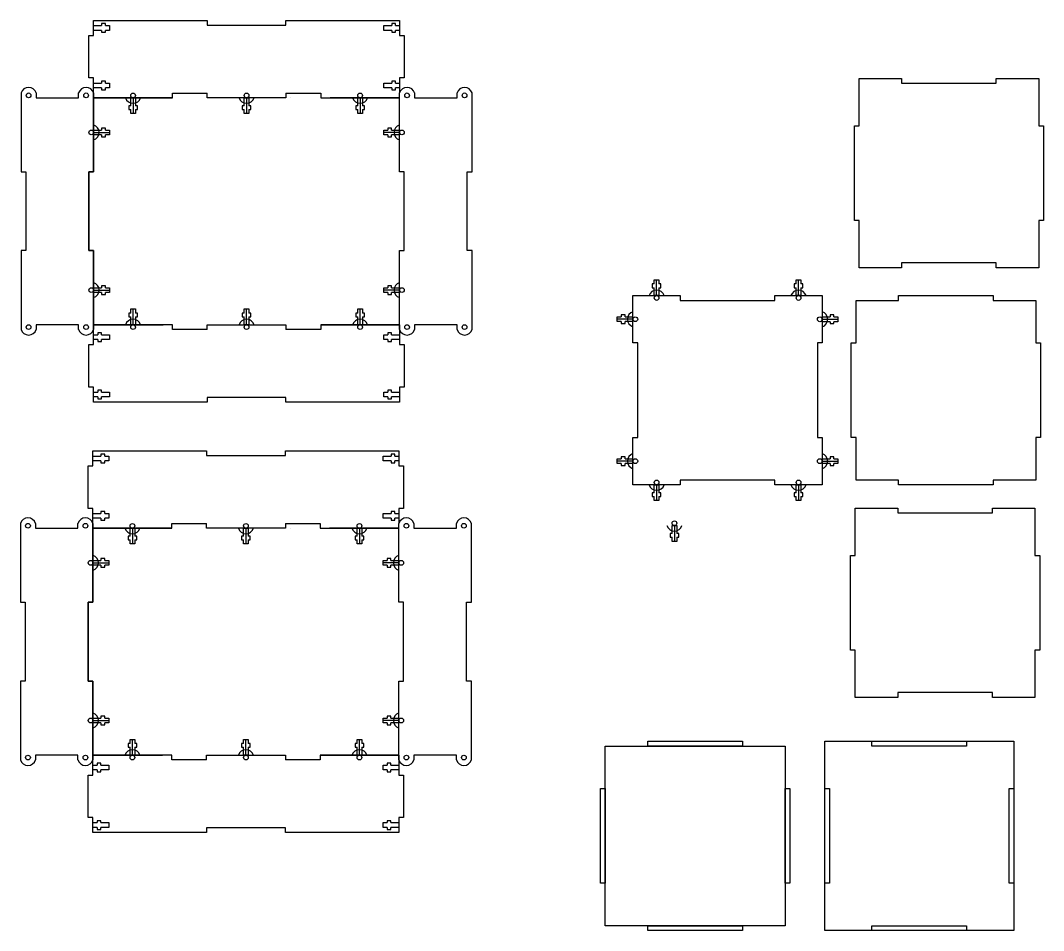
# Model space of a CAD drawing. Header units: millimetres. Extents: x 1937 to 3881, y 1046 to 2135.
# Drawn here: x 2868 to 3517, y 1046 to 1623 of the extents above; entities that cross this region are included whole.
import ezdxf

# ---------------------------------------------------------------- set-up
doc = ezdxf.new("R2010")
doc.units = ezdxf.units.MM

msp = doc.modelspace()

# ---------------------------------------------------------------- linework, layer by layer
for p, q in [((2964.23666, 1573.92075), (2914.23666, 1573.92075)), ((2939.23666, 1573.92075), (2939.23666, 1563.92075)), ((3036.23666, 1573.92075), (2986.23666, 1573.92075)), ((3011.23666, 1573.92075), (3011.23666, 1563.92075)), ((3108.23666, 1573.92075), (3064.23666, 1573.92075)), ((3083.23666, 1573.92075), (3083.23666, 1563.92075)), ((2914.23666, 1551.97431), (2924.23666, 1551.97431)), ((3108.23666, 1551.97431), (3098.23666, 1551.97431)), ((3271.29432, 1448.46829), (3271.29432, 1458.46829)), ((3361.29432, 1448.46829), (3361.29432, 1458.46829)), ((2914.23666, 1451.97431), (2924.23666, 1451.97431)), ((3108.23666, 1451.97431), (3098.23666, 1451.97431)), ((2939.23666, 1429.97431), (2939.23666, 1439.97431)), ((3011.23666, 1429.97431), (3011.23666, 1439.97431)), ((3083.23666, 1429.97431), (3083.23666, 1439.97431)), ((2914.23666, 1429.97431), (2958.23666, 1429.97431)), ((2986.23666, 1429.97431), (3036.23666, 1429.97431)), ((3058.23666, 1429.97431), (3108.23666, 1429.97431)), ((3256.29432, 1433.46829), (3246.29432, 1433.46829)), ((3376.29432, 1433.43622), (3386.29432, 1433.43622)), ((3256.29432, 1343.46829), (3246.29432, 1343.46829)), ((3376.29432, 1343.46829), (3386.29432, 1343.46829)), ((3271.29432, 1328.46829), (3271.29432, 1318.46829)), ((3361.29432, 1328.46829), (3361.29432, 1318.46829)), ((2963.82316, 1300.93191), (2913.82316, 1300.93191)), ((2938.82316, 1300.93191), (2938.82316, 1290.93191)), ((3035.82316, 1300.93191), (2985.82316, 1300.93191)), ((3010.82316, 1300.93191), (3010.82316, 1290.93191)), ((3107.82316, 1300.93191), (3063.82316, 1300.93191)), ((3082.82316, 1300.93191), (3082.82316, 1290.93191)), ((3282.60959, 1302.60144), (3282.60959, 1292.60144)), ((2913.82316, 1278.98546), (2923.82316, 1278.98546)), ((3107.82316, 1278.98546), (3097.82316, 1278.98546)), ((2913.82316, 1178.98546), (2923.82316, 1178.98546)), ((3107.82316, 1178.98546), (3097.82316, 1178.98546)), ((2938.82316, 1156.98546), (2938.82316, 1166.98546)), ((3010.82316, 1156.98546), (3010.82316, 1166.98546)), ((3082.82316, 1156.98546), (3082.82316, 1166.98546)), ((2913.82316, 1156.98546), (2957.82316, 1156.98546)), ((2985.82316, 1156.98546), (3035.82316, 1156.98546)), ((3057.82316, 1156.98546), (3107.82316, 1156.98546))]:
    msp.add_line(p, q)
for points in [[(2911.23666, 1613.43491), (2914.23666, 1613.43491), (2914.23666, 1622.97431), (2986.23666, 1622.97431)], [(2986.23666, 1622.97431), (2986.23666, 1619.97431), (3011.23666, 1619.97431), (3036.23666, 1619.97431), (3036.23666, 1622.97431)], [(3036.23666, 1622.97431), (3108.23666, 1622.97431), (3108.23666, 1613.43491), (3111.23666, 1613.43491), (3111.23666, 1586.5137), (3108.23666, 1586.5137), (3108.23666, 1576.97431)], [(2914.23666, 1619.70461), (2919.26557, 1619.70461)], [(2919.26557, 1616.70461), (2914.23666, 1616.70461), (2914.23666, 1619.70461)], [(2919.26557, 1620.95461), (2919.26557, 1619.70461)], [(2921.66557, 1619.70461), (2921.66557, 1620.95461), (2919.26557, 1620.95461)], [(2919.26557, 1616.70461), (2919.26557, 1615.45461), (2921.66557, 1615.45461), (2921.66557, 1616.70461)], [(2921.66557, 1619.70461), (2924.23666, 1619.70461), (2924.23666, 1616.70461), (2921.66557, 1616.70461)], [(3098.23666, 1619.70461), (3103.26557, 1619.70461)], [(3103.26557, 1616.70461), (3098.23666, 1616.70461), (3098.23666, 1619.70461)], [(3103.26557, 1620.95461), (3103.26557, 1619.70461)], [(3105.66557, 1619.70461), (3105.66557, 1620.95461), (3103.26557, 1620.95461)], [(3103.26557, 1616.70461), (3103.26557, 1615.45461), (3105.66557, 1615.45461), (3105.66557, 1616.70461)], [(3105.66557, 1619.70461), (3108.23666, 1619.70461), (3108.23666, 1616.70461), (3105.66557, 1616.70461)], [(2914.23666, 1576.97431), (2914.23666, 1586.5137), (2911.23666, 1586.5137), (2911.23666, 1613.43491)], [(2919.26557, 1584.494), (2919.26557, 1583.244)], [(2921.66557, 1583.244), (2921.66557, 1584.494), (2919.26557, 1584.494)], [(3103.26557, 1584.494), (3103.26557, 1583.244)], [(3105.66557, 1583.244), (3105.66557, 1584.494), (3103.26557, 1584.494)], [(3426.69779, 1469.17337), (3426.69779, 1466.17337), (3399.69779, 1466.17337), (3399.69779, 1496.17337), (3396.69779, 1496.17337), (3396.69779, 1556.17337), (3399.69779, 1556.17337), (3399.69779, 1586.17337), (3426.69779, 1586.17337), (3426.69779, 1583.17337), (3486.69779, 1583.17337), (3486.69779, 1586.17337), (3513.69779, 1586.17337), (3513.69779, 1556.17337), (3516.69779, 1556.17337), (3516.69779, 1496.17337), (3513.69779, 1496.17337), (3513.69779, 1466.17337), (3486.69779, 1466.17337), (3486.69779, 1469.17337), (3426.69779, 1469.17337)], [(2868.23666, 1576.97431), (2868.23666, 1576.97431), (2868.23666, 1526.97431), (2871.23666, 1526.97431), (2871.23666, 1476.97431), (2868.23666, 1476.97431), (2868.23666, 1426.97431), (2868.23666, 1426.97431)], [(2877.77605, 1576.97431), (2877.77605, 1573.97431), (2904.69727, 1573.97431), (2904.69727, 1576.97431)], [(2914.23666, 1426.97431), (2914.23666, 1426.97431), (2914.23666, 1476.97431), (2911.23666, 1476.97431), (2911.23666, 1526.97431), (2914.23666, 1526.97431), (2914.23666, 1576.97431), (2914.23666, 1576.97431)], [(2914.23666, 1576.97431), (2914.23666, 1526.97431), (2911.23666, 1526.97431), (2911.23666, 1476.97431), (2914.23666, 1476.97431), (2914.23666, 1426.97431)], [(2914.23666, 1583.244), (2919.26557, 1583.244)], [(2919.26557, 1580.244), (2914.23666, 1580.244), (2914.23666, 1583.244)], [(2914.23666, 1573.92075), (2964.23666, 1573.92075), (2964.23666, 1576.92075), (2986.23666, 1576.92075)], [(2919.26557, 1580.244), (2919.26557, 1578.994), (2921.66557, 1578.994), (2921.66557, 1580.244)], [(2921.66557, 1583.244), (2924.23666, 1583.244), (2924.23666, 1580.244), (2921.66557, 1580.244)], [(3011.23666, 1573.92075), (2986.23666, 1573.92075), (2986.23666, 1576.92075)], [(3036.23666, 1576.92075), (3036.23666, 1573.92075), (3011.23666, 1573.92075)], [(3036.23666, 1576.92075), (3058.23666, 1576.92075), (3058.23666, 1573.92075), (3108.23666, 1573.92075)], [(3098.23666, 1583.244), (3103.26557, 1583.244)], [(3103.26557, 1580.244), (3098.23666, 1580.244), (3098.23666, 1583.244)], [(3103.26557, 1580.244), (3103.26557, 1578.994), (3105.66557, 1578.994), (3105.66557, 1580.244)], [(3105.66557, 1583.244), (3108.23666, 1583.244), (3108.23666, 1580.244), (3105.66557, 1580.244)], [(3108.23666, 1426.97431), (3108.23666, 1476.97431), (3111.23666, 1476.97431), (3111.23666, 1526.97431), (3108.23666, 1526.97431), (3108.23666, 1576.97431)], [(3117.77605, 1576.97431), (3117.77605, 1573.97431), (3144.69727, 1573.97431), (3144.69727, 1576.97431)], [(3154.23666, 1426.97431), (3154.23666, 1426.97431), (3154.23666, 1476.97431), (3151.23666, 1476.97431), (3151.23666, 1526.97431), (3154.23666, 1526.97431), (3154.23666, 1576.97431), (3154.23666, 1576.97431)], [(2937.73666, 1568.89184), (2937.73666, 1573.92075), (2940.73666, 1573.92075)], [(2940.73666, 1573.92075), (2940.73666, 1568.89184)], [(3009.73666, 1568.89184), (3009.73666, 1573.92075), (3012.73666, 1573.92075)], [(3012.73666, 1573.92075), (3012.73666, 1568.89184)], [(3036.23666, 1573.92075), (3014.23666, 1573.92075)], [(3081.73666, 1568.89184), (3081.73666, 1573.92075), (3084.73666, 1573.92075)], [(3084.73666, 1573.92075), (3084.73666, 1568.89184)], [(2937.73666, 1568.89184), (2936.48666, 1568.89184), (2936.48666, 1566.49184), (2937.73666, 1566.49184)], [(2940.73666, 1566.49184), (2940.73666, 1563.92075), (2937.73666, 1563.92075), (2937.73666, 1566.49184)], [(2941.98666, 1568.89184), (2940.73666, 1568.89184)], [(2940.73666, 1566.49184), (2941.98666, 1566.49184), (2941.98666, 1568.89184)], [(3009.73666, 1568.89184), (3008.48666, 1568.89184), (3008.48666, 1566.49184), (3009.73666, 1566.49184)], [(3012.73666, 1566.49184), (3012.73666, 1563.92075), (3009.73666, 1563.92075), (3009.73666, 1566.49184)], [(3013.98666, 1568.89184), (3012.73666, 1568.89184)], [(3012.73666, 1566.49184), (3013.98666, 1566.49184), (3013.98666, 1568.89184)], [(3081.73666, 1568.89184), (3080.48666, 1568.89184), (3080.48666, 1566.49184), (3081.73666, 1566.49184)], [(3084.73666, 1566.49184), (3084.73666, 1563.92075), (3081.73666, 1563.92075), (3081.73666, 1566.49184)], [(3085.98666, 1568.89184), (3084.73666, 1568.89184)], [(3084.73666, 1566.49184), (3085.98666, 1566.49184), (3085.98666, 1568.89184)], [(2914.23666, 1553.47431), (2919.26557, 1553.47431)], [(2919.26557, 1550.47431), (2914.23666, 1550.47431), (2914.23666, 1553.47431)], [(2919.26557, 1554.72431), (2919.26557, 1553.47431)], [(2921.66557, 1553.47431), (2921.66557, 1554.72431), (2919.26557, 1554.72431)], [(2921.66557, 1553.47431), (2924.23666, 1553.47431), (2924.23666, 1550.47431), (2921.66557, 1550.47431)], [(3100.80775, 1550.47431), (3098.23666, 1550.47431), (3098.23666, 1553.47431), (3100.80775, 1553.47431)], [(3103.20775, 1553.47431), (3103.20775, 1554.72431), (3100.80775, 1554.72431), (3100.80775, 1553.47431)], [(3103.20775, 1553.47431), (3108.23666, 1553.47431), (3108.23666, 1550.47431)], [(2919.26557, 1550.47431), (2919.26557, 1549.22431), (2921.66557, 1549.22431), (2921.66557, 1550.47431)], [(3100.80775, 1550.47431), (3100.80775, 1549.22431), (3103.20775, 1549.22431)], [(3108.23666, 1550.47431), (3103.20775, 1550.47431)], [(3103.20775, 1549.22431), (3103.20775, 1550.47431)], [(2871.23666, 1526.97431), (2871.23666, 1476.97431)], [(3151.23666, 1476.97431), (3151.23666, 1526.97431)], [(2919.26557, 1454.72431), (2919.26557, 1453.47431)], [(2921.66557, 1453.47431), (2921.66557, 1454.72431), (2919.26557, 1454.72431)], [(3103.20775, 1453.47431), (3103.20775, 1454.72431), (3100.80775, 1454.72431), (3100.80775, 1453.47431)], [(3269.79432, 1455.89721), (3268.54432, 1455.89721), (3268.54432, 1453.49721)], [(3268.54432, 1453.49721), (3269.79432, 1453.49721)], [(3269.79432, 1455.89721), (3269.79432, 1458.46829), (3272.79432, 1458.46829), (3272.79432, 1455.89721)], [(3269.79432, 1448.46829), (3269.79432, 1453.49721)], [(3272.79432, 1453.49721), (3272.79432, 1448.46829), (3269.79432, 1448.46829)], [(3272.79432, 1453.49721), (3274.04432, 1453.49721), (3274.04432, 1455.89721), (3272.79432, 1455.89721)], [(3359.79432, 1455.89721), (3358.54432, 1455.89721), (3358.54432, 1453.49721)], [(3358.54432, 1453.49721), (3359.79432, 1453.49721)], [(3359.79432, 1455.89721), (3359.79432, 1458.46829), (3362.79432, 1458.46829), (3362.79432, 1455.89721)], [(3359.79432, 1448.46829), (3359.79432, 1453.49721)], [(3362.79432, 1453.49721), (3362.79432, 1448.46829), (3359.79432, 1448.46829)], [(3362.79432, 1453.49721), (3364.04432, 1453.49721), (3364.04432, 1455.89721), (3362.79432, 1455.89721)], [(2914.23666, 1453.47431), (2919.26557, 1453.47431)], [(2919.26557, 1450.47431), (2914.23666, 1450.47431), (2914.23666, 1453.47431)], [(2919.26557, 1450.47431), (2919.26557, 1449.22431), (2921.66557, 1449.22431), (2921.66557, 1450.47431)], [(2921.66557, 1453.47431), (2924.23666, 1453.47431), (2924.23666, 1450.47431), (2921.66557, 1450.47431)], [(3100.80775, 1450.47431), (3098.23666, 1450.47431), (3098.23666, 1453.47431), (3100.80775, 1453.47431)], [(3100.80775, 1450.47431), (3100.80775, 1449.22431), (3103.20775, 1449.22431)], [(3103.20775, 1453.47431), (3108.23666, 1453.47431), (3108.23666, 1450.47431)], [(3108.23666, 1450.47431), (3103.20775, 1450.47431)], [(3103.20775, 1449.22431), (3103.20775, 1450.47431)], [(3286.29432, 1328.46829), (3256.29432, 1328.46829), (3256.29432, 1358.46829), (3259.29432, 1358.46829), (3259.29432, 1418.46829), (3256.29432, 1418.46829), (3256.29432, 1448.46829), (3286.29432, 1448.46829), (3286.29432, 1445.46829), (3346.29432, 1445.46829), (3346.29432, 1448.46829), (3376.29432, 1448.46829), (3376.29432, 1418.46829), (3373.29432, 1418.46829), (3373.29432, 1358.46829), (3376.29432, 1358.46829), (3376.29432, 1328.46829), (3346.29432, 1328.46829), (3346.29432, 1331.46829), (3286.29432, 1331.46829), (3286.29432, 1328.46829)], [(3424.79098, 1328.46829), (3424.79098, 1331.46829), (3397.79098, 1331.46829), (3397.79098, 1358.46829), (3394.79098, 1358.46829), (3394.79098, 1418.46829), (3397.79098, 1418.46829), (3397.79098, 1445.46829), (3424.79098, 1445.46829), (3424.79098, 1448.46829), (3484.79098, 1448.46829), (3484.79098, 1445.46829), (3511.79098, 1445.46829), (3511.79098, 1418.46829), (3514.79098, 1418.46829), (3514.79098, 1358.46829), (3511.79098, 1358.46829), (3511.79098, 1331.46829), (3484.79098, 1331.46829), (3484.79098, 1328.46829), (3424.79098, 1328.46829)], [(2937.73666, 1437.40322), (2936.48666, 1437.40322), (2936.48666, 1435.00322)], [(2936.48666, 1435.00322), (2937.73666, 1435.00322)], [(2937.73666, 1437.40322), (2937.73666, 1439.97431), (2940.73666, 1439.97431), (2940.73666, 1437.40322)], [(2937.73666, 1429.97431), (2937.73666, 1435.00322)], [(2940.73666, 1435.00322), (2940.73666, 1429.97431), (2937.73666, 1429.97431)], [(2940.73666, 1435.00322), (2941.98666, 1435.00322), (2941.98666, 1437.40322), (2940.73666, 1437.40322)], [(3009.73666, 1437.40322), (3008.48666, 1437.40322), (3008.48666, 1435.00322)], [(3008.48666, 1435.00322), (3009.73666, 1435.00322)], [(3009.73666, 1437.40322), (3009.73666, 1439.97431), (3012.73666, 1439.97431), (3012.73666, 1437.40322)], [(3009.73666, 1429.97431), (3009.73666, 1435.00322)], [(3012.73666, 1435.00322), (3012.73666, 1429.97431), (3009.73666, 1429.97431)], [(3012.73666, 1435.00322), (3013.98666, 1435.00322), (3013.98666, 1437.40322), (3012.73666, 1437.40322)], [(3081.73666, 1437.40322), (3080.48666, 1437.40322), (3080.48666, 1435.00322)], [(3080.48666, 1435.00322), (3081.73666, 1435.00322)], [(3081.73666, 1437.40322), (3081.73666, 1439.97431), (3084.73666, 1439.97431), (3084.73666, 1437.40322)], [(3081.73666, 1429.97431), (3081.73666, 1435.00322)], [(3084.73666, 1435.00322), (3084.73666, 1429.97431), (3081.73666, 1429.97431)], [(3084.73666, 1435.00322), (3085.98666, 1435.00322), (3085.98666, 1437.40322), (3084.73666, 1437.40322)], [(3248.86541, 1431.96829), (3246.29432, 1431.96829), (3246.29432, 1434.96829), (3248.86541, 1434.96829)], [(3251.26541, 1434.96829), (3251.26541, 1436.21829), (3248.86541, 1436.21829), (3248.86541, 1434.96829)], [(3251.26541, 1434.96829), (3256.29432, 1434.96829), (3256.29432, 1431.96829)], [(3376.29432, 1434.93622), (3381.32324, 1434.93622)], [(3381.32324, 1431.93622), (3376.29432, 1431.93622), (3376.29432, 1434.93622)], [(3381.32324, 1436.18622), (3381.32324, 1434.93622)], [(3383.72324, 1434.93622), (3383.72324, 1436.18622), (3381.32324, 1436.18622)], [(3383.72324, 1434.93622), (3386.29432, 1434.93622), (3386.29432, 1431.93622), (3383.72324, 1431.93622)], [(2904.69727, 1426.97431), (2904.69727, 1429.97431), (2877.77605, 1429.97431), (2877.77605, 1426.97431)], [(2986.23666, 1380.92075), (2914.23666, 1380.92075), (2914.23666, 1390.46014), (2911.23666, 1390.46014), (2911.23666, 1417.38136), (2914.23666, 1417.38136), (2914.23666, 1429.97431)], [(2986.23666, 1426.97431), (2964.23666, 1426.97431), (2964.23666, 1429.97431), (2914.23666, 1429.97431)], [(2986.23666, 1429.97431), (3008.23666, 1429.97431)], [(2986.23666, 1426.97431), (2986.23666, 1429.97431), (3011.23666, 1429.97431)], [(3011.23666, 1429.97431), (3036.23666, 1429.97431), (3036.23666, 1426.97431)], [(3108.23666, 1429.97431), (3058.23666, 1429.97431), (3058.23666, 1426.97431), (3036.23666, 1426.97431)], [(3108.23666, 1429.97431), (3108.23666, 1417.38136), (3111.23666, 1417.38136), (3111.23666, 1390.46014)], [(3144.69727, 1426.97431), (3144.69727, 1429.97431), (3117.77605, 1429.97431), (3117.77605, 1426.97431)], [(3248.86541, 1431.96829), (3248.86541, 1430.71829), (3251.26541, 1430.71829)], [(3256.29432, 1431.96829), (3251.26541, 1431.96829)], [(3251.26541, 1430.71829), (3251.26541, 1431.96829)], [(3381.32324, 1431.93622), (3381.32324, 1430.68622), (3383.72324, 1430.68622), (3383.72324, 1431.93622)], [(2916.80775, 1420.65105), (2914.23666, 1420.65105), (2914.23666, 1423.65105), (2916.80775, 1423.65105)], [(2919.20775, 1423.65105), (2919.20775, 1424.90105), (2916.80775, 1424.90105), (2916.80775, 1423.65105)], [(2919.20775, 1423.65105), (2924.23666, 1423.65105), (2924.23666, 1420.65105)], [(3100.80775, 1420.65105), (3098.23666, 1420.65105), (3098.23666, 1423.65105), (3100.80775, 1423.65105)], [(3103.20775, 1423.65105), (3103.20775, 1424.90105), (3100.80775, 1424.90105), (3100.80775, 1423.65105)], [(3103.20775, 1423.65105), (3108.23666, 1423.65105), (3108.23666, 1420.65105)], [(2916.80775, 1420.65105), (2916.80775, 1419.40105), (2919.20775, 1419.40105)], [(2924.23666, 1420.65105), (2919.20775, 1420.65105)], [(2919.20775, 1419.40105), (2919.20775, 1420.65105)], [(3100.80775, 1420.65105), (3100.80775, 1419.40105), (3103.20775, 1419.40105)], [(3108.23666, 1420.65105), (3103.20775, 1420.65105)], [(3103.20775, 1419.40105), (3103.20775, 1420.65105)], [(3111.23666, 1390.46014), (3108.23666, 1390.46014), (3108.23666, 1380.92075), (3036.23666, 1380.92075)], [(2916.80775, 1384.19045), (2914.23666, 1384.19045), (2914.23666, 1387.19045), (2916.80775, 1387.19045)], [(2919.20775, 1387.19045), (2919.20775, 1388.44045), (2916.80775, 1388.44045), (2916.80775, 1387.19045)], [(2916.80775, 1384.19045), (2916.80775, 1382.94045), (2919.20775, 1382.94045)], [(2919.20775, 1387.19045), (2924.23666, 1387.19045), (2924.23666, 1384.19045)], [(2924.23666, 1384.19045), (2919.20775, 1384.19045)], [(2919.20775, 1382.94045), (2919.20775, 1384.19045)], [(3036.23666, 1380.92075), (3036.23666, 1383.92075), (3011.23666, 1383.92075), (2986.23666, 1383.92075), (2986.23666, 1380.92075)], [(3100.80775, 1384.19045), (3098.23666, 1384.19045), (3098.23666, 1387.19045), (3100.80775, 1387.19045)], [(3103.20775, 1387.19045), (3103.20775, 1388.44045), (3100.80775, 1388.44045), (3100.80775, 1387.19045)], [(3100.80775, 1384.19045), (3100.80775, 1382.94045), (3103.20775, 1382.94045)], [(3103.20775, 1387.19045), (3108.23666, 1387.19045), (3108.23666, 1384.19045)], [(3108.23666, 1384.19045), (3103.20775, 1384.19045)], [(3103.20775, 1382.94045), (3103.20775, 1384.19045)], [(2910.82316, 1340.44607), (2913.82316, 1340.44607), (2913.82316, 1349.98546), (2985.82316, 1349.98546)], [(2985.82316, 1349.98546), (2985.82316, 1346.98546), (3010.82316, 1346.98546), (3035.82316, 1346.98546), (3035.82316, 1349.98546)], [(3035.82316, 1349.98546), (3107.82316, 1349.98546), (3107.82316, 1340.44607), (3110.82316, 1340.44607), (3110.82316, 1313.52485), (3107.82316, 1313.52485), (3107.82316, 1303.98546)], [(2913.82316, 1346.71577), (2918.85208, 1346.71577)], [(2918.85208, 1343.71577), (2913.82316, 1343.71577), (2913.82316, 1346.71577)], [(2918.85208, 1347.96577), (2918.85208, 1346.71577)], [(2921.25208, 1346.71577), (2921.25208, 1347.96577), (2918.85208, 1347.96577)], [(2918.85208, 1343.71577), (2918.85208, 1342.46577), (2921.25208, 1342.46577), (2921.25208, 1343.71577)], [(2921.25208, 1346.71577), (2923.82316, 1346.71577), (2923.82316, 1343.71577), (2921.25208, 1343.71577)], [(3097.82316, 1346.71577), (3102.85208, 1346.71577)], [(3102.85208, 1343.71577), (3097.82316, 1343.71577), (3097.82316, 1346.71577)], [(3102.85208, 1347.96577), (3102.85208, 1346.71577)], [(3105.25208, 1346.71577), (3105.25208, 1347.96577), (3102.85208, 1347.96577)], [(3102.85208, 1343.71577), (3102.85208, 1342.46577), (3105.25208, 1342.46577), (3105.25208, 1343.71577)], [(3105.25208, 1346.71577), (3107.82316, 1346.71577), (3107.82316, 1343.71577), (3105.25208, 1343.71577)], [(3248.86541, 1341.96829), (3246.29432, 1341.96829), (3246.29432, 1344.96829), (3248.86541, 1344.96829)], [(3251.26541, 1344.96829), (3251.26541, 1346.21829), (3248.86541, 1346.21829), (3248.86541, 1344.96829)], [(3251.26541, 1344.96829), (3256.29432, 1344.96829), (3256.29432, 1341.96829)], [(3376.29432, 1344.96829), (3381.32324, 1344.96829)], [(3381.32324, 1341.96829), (3376.29432, 1341.96829), (3376.29432, 1344.96829)], [(3381.32324, 1346.21829), (3381.32324, 1344.96829)], [(3383.72324, 1344.96829), (3383.72324, 1346.21829), (3381.32324, 1346.21829)], [(3383.72324, 1344.96829), (3386.29432, 1344.96829), (3386.29432, 1341.96829), (3383.72324, 1341.96829)], [(2913.82316, 1303.98546), (2913.82316, 1313.52485), (2910.82316, 1313.52485), (2910.82316, 1340.44607)], [(3248.86541, 1341.96829), (3248.86541, 1340.71829), (3251.26541, 1340.71829)], [(3256.29432, 1341.96829), (3251.26541, 1341.96829)], [(3251.26541, 1340.71829), (3251.26541, 1341.96829)], [(3381.32324, 1341.96829), (3381.32324, 1340.71829), (3383.72324, 1340.71829), (3383.72324, 1341.96829)], [(3269.79432, 1323.43938), (3269.79432, 1328.46829), (3272.79432, 1328.46829)], [(3272.79432, 1328.46829), (3272.79432, 1323.43938)], [(3359.79432, 1323.43938), (3359.79432, 1328.46829), (3362.79432, 1328.46829)], [(3362.79432, 1328.46829), (3362.79432, 1323.43938)], [(3269.79432, 1323.43938), (3268.54432, 1323.43938), (3268.54432, 1321.03938), (3269.79432, 1321.03938)], [(3272.79432, 1321.03938), (3272.79432, 1318.46829), (3269.79432, 1318.46829), (3269.79432, 1321.03938)], [(3274.04432, 1323.43938), (3272.79432, 1323.43938)], [(3272.79432, 1321.03938), (3274.04432, 1321.03938), (3274.04432, 1323.43938)], [(3359.79432, 1323.43938), (3358.54432, 1323.43938), (3358.54432, 1321.03938), (3359.79432, 1321.03938)], [(3362.79432, 1321.03938), (3362.79432, 1318.46829), (3359.79432, 1318.46829), (3359.79432, 1321.03938)], [(3364.04432, 1323.43938), (3362.79432, 1323.43938)], [(3362.79432, 1321.03938), (3364.04432, 1321.03938), (3364.04432, 1323.43938)], [(2918.85208, 1311.50516), (2918.85208, 1310.25516)], [(2921.25208, 1310.25516), (2921.25208, 1311.50516), (2918.85208, 1311.50516)], [(3102.85208, 1311.50516), (3102.85208, 1310.25516)], [(3105.25208, 1310.25516), (3105.25208, 1311.50516), (3102.85208, 1311.50516)], [(3424.24941, 1196.64681), (3424.24941, 1193.64681), (3397.24941, 1193.64681), (3397.24941, 1223.64681), (3394.24941, 1223.64681), (3394.24941, 1283.64681), (3397.24941, 1283.64681), (3397.24941, 1313.64681), (3424.24941, 1313.64681), (3424.24941, 1310.64681), (3484.24941, 1310.64681), (3484.24941, 1313.64681), (3511.24941, 1313.64681), (3511.24941, 1283.64681), (3514.24941, 1283.64681), (3514.24941, 1223.64681), (3511.24941, 1223.64681), (3511.24941, 1193.64681), (3484.24941, 1193.64681), (3484.24941, 1196.64681), (3424.24941, 1196.64681)], [(2913.82316, 1310.25516), (2918.85208, 1310.25516)], [(2918.85208, 1307.25516), (2913.82316, 1307.25516), (2913.82316, 1310.25516)], [(2918.85208, 1307.25516), (2918.85208, 1306.00516), (2921.25208, 1306.00516), (2921.25208, 1307.25516)], [(2921.25208, 1310.25516), (2923.82316, 1310.25516), (2923.82316, 1307.25516), (2921.25208, 1307.25516)], [(3097.82316, 1310.25516), (3102.85208, 1310.25516)], [(3102.85208, 1307.25516), (3097.82316, 1307.25516), (3097.82316, 1310.25516)], [(3102.85208, 1307.25516), (3102.85208, 1306.00516), (3105.25208, 1306.00516), (3105.25208, 1307.25516)], [(3105.25208, 1310.25516), (3107.82316, 1310.25516), (3107.82316, 1307.25516), (3105.25208, 1307.25516)], [(2867.82316, 1303.98546), (2867.82316, 1303.98546), (2867.82316, 1253.98546), (2870.82316, 1253.98546), (2870.82316, 1203.98546), (2867.82316, 1203.98546), (2867.82316, 1153.98546), (2867.82316, 1153.98546)], [(2877.36256, 1303.98546), (2877.36256, 1300.98546), (2904.28377, 1300.98546), (2904.28377, 1303.98546)], [(2913.82316, 1153.98546), (2913.82316, 1153.98546), (2913.82316, 1203.98546), (2910.82316, 1203.98546), (2910.82316, 1253.98546), (2913.82316, 1253.98546), (2913.82316, 1303.98546), (2913.82316, 1303.98546)], [(2913.82316, 1303.98546), (2913.82316, 1253.98546), (2910.82316, 1253.98546), (2910.82316, 1203.98546), (2913.82316, 1203.98546), (2913.82316, 1153.98546)], [(2913.82316, 1300.93191), (2963.82316, 1300.93191), (2963.82316, 1303.93191), (2985.82316, 1303.93191)], [(2937.32316, 1295.90299), (2937.32316, 1300.93191), (2940.32316, 1300.93191)], [(2940.32316, 1300.93191), (2940.32316, 1295.90299)], [(3010.82316, 1300.93191), (2985.82316, 1300.93191), (2985.82316, 1303.93191)], [(3009.32316, 1295.90299), (3009.32316, 1300.93191), (3012.32316, 1300.93191)], [(3035.82316, 1303.93191), (3035.82316, 1300.93191), (3010.82316, 1300.93191)], [(3012.32316, 1300.93191), (3012.32316, 1295.90299)], [(3035.82316, 1300.93191), (3013.82316, 1300.93191)], [(3035.82316, 1303.93191), (3057.82316, 1303.93191), (3057.82316, 1300.93191), (3107.82316, 1300.93191)], [(3081.32316, 1295.90299), (3081.32316, 1300.93191), (3084.32316, 1300.93191)], [(3084.32316, 1300.93191), (3084.32316, 1295.90299)], [(3107.82316, 1153.98546), (3107.82316, 1203.98546), (3110.82316, 1203.98546), (3110.82316, 1253.98546), (3107.82316, 1253.98546), (3107.82316, 1303.98546)], [(3117.36256, 1303.98546), (3117.36256, 1300.98546), (3144.28377, 1300.98546), (3144.28377, 1303.98546)], [(3153.82316, 1153.98546), (3153.82316, 1153.98546), (3153.82316, 1203.98546), (3150.82316, 1203.98546), (3150.82316, 1253.98546), (3153.82316, 1253.98546), (3153.82316, 1303.98546), (3153.82316, 1303.98546)], [(3281.10959, 1297.57253), (3281.10959, 1302.60144), (3284.10959, 1302.60144)], [(3284.10959, 1302.60144), (3284.10959, 1297.57253)], [(2937.32316, 1295.90299), (2936.07316, 1295.90299), (2936.07316, 1293.50299), (2937.32316, 1293.50299)], [(2940.32316, 1293.50299), (2940.32316, 1290.93191), (2937.32316, 1290.93191), (2937.32316, 1293.50299)], [(2941.57316, 1295.90299), (2940.32316, 1295.90299)], [(2940.32316, 1293.50299), (2941.57316, 1293.50299), (2941.57316, 1295.90299)], [(3009.32316, 1295.90299), (3008.07316, 1295.90299), (3008.07316, 1293.50299), (3009.32316, 1293.50299)], [(3012.32316, 1293.50299), (3012.32316, 1290.93191), (3009.32316, 1290.93191), (3009.32316, 1293.50299)], [(3013.57316, 1295.90299), (3012.32316, 1295.90299)], [(3012.32316, 1293.50299), (3013.57316, 1293.50299), (3013.57316, 1295.90299)], [(3081.32316, 1295.90299), (3080.07316, 1295.90299), (3080.07316, 1293.50299), (3081.32316, 1293.50299)], [(3084.32316, 1293.50299), (3084.32316, 1290.93191), (3081.32316, 1290.93191), (3081.32316, 1293.50299)], [(3085.57316, 1295.90299), (3084.32316, 1295.90299)], [(3084.32316, 1293.50299), (3085.57316, 1293.50299), (3085.57316, 1295.90299)], [(3281.10959, 1297.57253), (3279.85959, 1297.57253), (3279.85959, 1295.17253), (3281.10959, 1295.17253)], [(3284.10959, 1295.17253), (3284.10959, 1292.60144), (3281.10959, 1292.60144), (3281.10959, 1295.17253)], [(3285.35959, 1297.57253), (3284.10959, 1297.57253)], [(3284.10959, 1295.17253), (3285.35959, 1295.17253), (3285.35959, 1297.57253)], [(2913.82316, 1280.48546), (2918.85208, 1280.48546)], [(2918.85208, 1277.48546), (2913.82316, 1277.48546), (2913.82316, 1280.48546)], [(2918.85208, 1281.73546), (2918.85208, 1280.48546)], [(2921.25208, 1280.48546), (2921.25208, 1281.73546), (2918.85208, 1281.73546)], [(2921.25208, 1280.48546), (2923.82316, 1280.48546), (2923.82316, 1277.48546), (2921.25208, 1277.48546)], [(3100.39425, 1277.48546), (3097.82316, 1277.48546), (3097.82316, 1280.48546), (3100.39425, 1280.48546)], [(3102.79425, 1280.48546), (3102.79425, 1281.73546), (3100.39425, 1281.73546), (3100.39425, 1280.48546)], [(3102.79425, 1280.48546), (3107.82316, 1280.48546), (3107.82316, 1277.48546)], [(2918.85208, 1277.48546), (2918.85208, 1276.23546), (2921.25208, 1276.23546), (2921.25208, 1277.48546)], [(3100.39425, 1277.48546), (3100.39425, 1276.23546), (3102.79425, 1276.23546)], [(3107.82316, 1277.48546), (3102.79425, 1277.48546)], [(3102.79425, 1276.23546), (3102.79425, 1277.48546)], [(2870.82316, 1253.98546), (2870.82316, 1203.98546)], [(3150.82316, 1203.98546), (3150.82316, 1253.98546)], [(2918.85208, 1181.73546), (2918.85208, 1180.48546)], [(2921.25208, 1180.48546), (2921.25208, 1181.73546), (2918.85208, 1181.73546)], [(3102.79425, 1180.48546), (3102.79425, 1181.73546), (3100.39425, 1181.73546), (3100.39425, 1180.48546)], [(2913.82316, 1180.48546), (2918.85208, 1180.48546)], [(2918.85208, 1177.48546), (2913.82316, 1177.48546), (2913.82316, 1180.48546)], [(2918.85208, 1177.48546), (2918.85208, 1176.23546), (2921.25208, 1176.23546), (2921.25208, 1177.48546)], [(2921.25208, 1180.48546), (2923.82316, 1180.48546), (2923.82316, 1177.48546), (2921.25208, 1177.48546)], [(3100.39425, 1177.48546), (3097.82316, 1177.48546), (3097.82316, 1180.48546), (3100.39425, 1180.48546)], [(3100.39425, 1177.48546), (3100.39425, 1176.23546), (3102.79425, 1176.23546)], [(3102.79425, 1180.48546), (3107.82316, 1180.48546), (3107.82316, 1177.48546)], [(3107.82316, 1177.48546), (3102.79425, 1177.48546)], [(3102.79425, 1176.23546), (3102.79425, 1177.48546)], [(2937.32316, 1164.41438), (2936.07316, 1164.41438), (2936.07316, 1162.01438)], [(2936.07316, 1162.01438), (2937.32316, 1162.01438)], [(2937.32316, 1164.41438), (2937.32316, 1166.98546), (2940.32316, 1166.98546), (2940.32316, 1164.41438)], [(2937.32316, 1156.98546), (2937.32316, 1162.01438)], [(2940.32316, 1162.01438), (2940.32316, 1156.98546), (2937.32316, 1156.98546)], [(2940.32316, 1162.01438), (2941.57316, 1162.01438), (2941.57316, 1164.41438), (2940.32316, 1164.41438)], [(3009.32316, 1164.41438), (3008.07316, 1164.41438), (3008.07316, 1162.01438)], [(3008.07316, 1162.01438), (3009.32316, 1162.01438)], [(3009.32316, 1164.41438), (3009.32316, 1166.98546), (3012.32316, 1166.98546), (3012.32316, 1164.41438)], [(3009.32316, 1156.98546), (3009.32316, 1162.01438)], [(3012.32316, 1162.01438), (3012.32316, 1156.98546), (3009.32316, 1156.98546)], [(3012.32316, 1162.01438), (3013.57316, 1162.01438), (3013.57316, 1164.41438), (3012.32316, 1164.41438)], [(3081.32316, 1164.41438), (3080.07316, 1164.41438), (3080.07316, 1162.01438)], [(3080.07316, 1162.01438), (3081.32316, 1162.01438)], [(3081.32316, 1164.41438), (3081.32316, 1166.98546), (3084.32316, 1166.98546), (3084.32316, 1164.41438)], [(3081.32316, 1156.98546), (3081.32316, 1162.01438)], [(3084.32316, 1162.01438), (3084.32316, 1156.98546), (3081.32316, 1156.98546)], [(3084.32316, 1162.01438), (3085.57316, 1162.01438), (3085.57316, 1164.41438), (3084.32316, 1164.41438)], [(3238.74224, 1162.77466), (3352.74224, 1162.77466), (3352.74224, 1048.77466), (3238.74224, 1048.77466), (3238.74224, 1162.77466)], [(3265.74224, 1162.77466), (3265.74224, 1165.77466), (3325.74224, 1165.77466), (3325.74224, 1162.77466), (3265.74224, 1162.77466)], [(3377.89215, 1165.77466), (3497.89215, 1165.77466), (3497.89215, 1045.77466), (3377.89215, 1045.77466), (3377.89215, 1165.77466)], [(3407.89215, 1162.77466), (3407.89215, 1165.77466), (3467.89215, 1165.77466), (3467.89215, 1162.77466), (3407.89215, 1162.77466)], [(2904.28377, 1153.98546), (2904.28377, 1156.98546), (2877.36256, 1156.98546), (2877.36256, 1153.98546)], [(2985.82316, 1107.93191), (2913.82316, 1107.93191), (2913.82316, 1117.4713), (2910.82316, 1117.4713), (2910.82316, 1144.39251), (2913.82316, 1144.39251), (2913.82316, 1156.98546)], [(2985.82316, 1153.98546), (2963.82316, 1153.98546), (2963.82316, 1156.98546), (2913.82316, 1156.98546)], [(2985.82316, 1156.98546), (3007.82316, 1156.98546)], [(2985.82316, 1153.98546), (2985.82316, 1156.98546), (3010.82316, 1156.98546)], [(3010.82316, 1156.98546), (3035.82316, 1156.98546), (3035.82316, 1153.98546)], [(3107.82316, 1156.98546), (3057.82316, 1156.98546), (3057.82316, 1153.98546), (3035.82316, 1153.98546)], [(3107.82316, 1156.98546), (3107.82316, 1144.39251), (3110.82316, 1144.39251), (3110.82316, 1117.4713)], [(3144.28377, 1153.98546), (3144.28377, 1156.98546), (3117.36256, 1156.98546), (3117.36256, 1153.98546)], [(2916.39425, 1147.66221), (2913.82316, 1147.66221), (2913.82316, 1150.66221), (2916.39425, 1150.66221)], [(2918.79425, 1150.66221), (2918.79425, 1151.91221), (2916.39425, 1151.91221), (2916.39425, 1150.66221)], [(2918.79425, 1150.66221), (2923.82316, 1150.66221), (2923.82316, 1147.66221)], [(3100.39425, 1147.66221), (3097.82316, 1147.66221), (3097.82316, 1150.66221), (3100.39425, 1150.66221)], [(3102.79425, 1150.66221), (3102.79425, 1151.91221), (3100.39425, 1151.91221), (3100.39425, 1150.66221)], [(3102.79425, 1150.66221), (3107.82316, 1150.66221), (3107.82316, 1147.66221)], [(2916.39425, 1147.66221), (2916.39425, 1146.41221), (2918.79425, 1146.41221)], [(2923.82316, 1147.66221), (2918.79425, 1147.66221)], [(2918.79425, 1146.41221), (2918.79425, 1147.66221)], [(3100.39425, 1147.66221), (3100.39425, 1146.41221), (3102.79425, 1146.41221)], [(3107.82316, 1147.66221), (3102.79425, 1147.66221)], [(3102.79425, 1146.41221), (3102.79425, 1147.66221)], [(3235.74224, 1075.77466), (3235.74224, 1135.77466), (3238.74224, 1135.77466), (3238.74224, 1075.77466), (3235.74224, 1075.77466)], [(3352.74224, 1075.77466), (3352.74224, 1135.77466), (3355.74224, 1135.77466), (3355.74224, 1075.77466), (3352.74224, 1075.77466)], [(3377.89215, 1075.77466), (3377.89215, 1135.77466), (3380.89215, 1135.77466), (3380.89215, 1075.77466), (3377.89215, 1075.77466)], [(3494.89215, 1075.77466), (3494.89215, 1135.77466), (3497.89215, 1135.77466), (3497.89215, 1075.77466), (3494.89215, 1075.77466)], [(3110.82316, 1117.4713), (3107.82316, 1117.4713), (3107.82316, 1107.93191), (3035.82316, 1107.93191)], [(2916.39425, 1111.2016), (2913.82316, 1111.2016), (2913.82316, 1114.2016), (2916.39425, 1114.2016)], [(2918.79425, 1114.2016), (2918.79425, 1115.4516), (2916.39425, 1115.4516), (2916.39425, 1114.2016)], [(2916.39425, 1111.2016), (2916.39425, 1109.9516), (2918.79425, 1109.9516)], [(2918.79425, 1114.2016), (2923.82316, 1114.2016), (2923.82316, 1111.2016)], [(2923.82316, 1111.2016), (2918.79425, 1111.2016)], [(2918.79425, 1109.9516), (2918.79425, 1111.2016)], [(3035.82316, 1107.93191), (3035.82316, 1110.93191), (3010.82316, 1110.93191), (2985.82316, 1110.93191), (2985.82316, 1107.93191)], [(3100.39425, 1111.2016), (3097.82316, 1111.2016), (3097.82316, 1114.2016), (3100.39425, 1114.2016)], [(3102.79425, 1114.2016), (3102.79425, 1115.4516), (3100.39425, 1115.4516), (3100.39425, 1114.2016)], [(3100.39425, 1111.2016), (3100.39425, 1109.9516), (3102.79425, 1109.9516)], [(3102.79425, 1114.2016), (3107.82316, 1114.2016), (3107.82316, 1111.2016)], [(3107.82316, 1111.2016), (3102.79425, 1111.2016)], [(3102.79425, 1109.9516), (3102.79425, 1111.2016)], [(3265.74224, 1045.77466), (3265.74224, 1048.77466), (3325.74224, 1048.77466), (3325.74224, 1045.77466), (3265.74224, 1045.77466)], [(3407.89215, 1045.77466), (3407.89215, 1048.77466), (3467.89215, 1048.77466), (3467.89215, 1045.77466), (3407.89215, 1045.77466)]]:
    msp.add_lwpolyline(points)
for points in [[(3039.23666, 1573.92075), (3039.23666, 1573.92075)], [(3038.82316, 1300.93191), (3038.82316, 1300.93191)]]:
    msp.add_lwpolyline(points, close=True)
for centre in [(2873.00636, 1575.47431), (2909.46697, 1575.47431), (2939.23666, 1575.42075), (3011.23666, 1575.42075), (3083.23666, 1575.42075), (3113.00636, 1575.47431), (3149.46697, 1575.47431), (2912.73666, 1551.97431), (3109.73666, 1551.97431), (2912.73666, 1451.97431), (3109.73666, 1451.97431), (3271.29432, 1446.96829), (3361.29432, 1446.96829), (3257.79432, 1433.46829), (3374.79432, 1433.43622), (2873.00636, 1428.47431), (2909.46697, 1428.47431), (2939.23666, 1428.47431), (3011.23666, 1428.47431), (3083.23666, 1428.47431), (3113.00636, 1428.47431), (3149.46697, 1428.47431), (3257.79432, 1343.46829), (3374.79432, 1343.46829), (3271.29432, 1329.96829), (3361.29432, 1329.96829), (3282.60959, 1304.10144), (2872.59286, 1302.48546), (2909.05347, 1302.48546), (2938.82316, 1302.43191), (3010.82316, 1302.43191), (3082.82316, 1302.43191), (3112.59286, 1302.48546), (3149.05347, 1302.48546), (2912.32316, 1278.98546), (3109.32316, 1278.98546), (2912.32316, 1178.98546), (3109.32316, 1178.98546), (2872.59286, 1155.48546), (2909.05347, 1155.48546), (2938.82316, 1155.48546), (3010.82316, 1155.48546), (3082.82316, 1155.48546), (3112.59286, 1155.48546), (3149.05347, 1155.48546)]:
    msp.add_circle(centre, 1.5)
for centre, start, end in [((2873.00636, 1575.47431), 17.45760312, 162.54239688), ((2909.46697, 1575.47431), 17.45760312, 162.54239688), ((3113.00636, 1575.47431), 17.45760312, 162.54239688), ((3149.46697, 1575.47431), 17.45760312, 162.54239688), ((2939.23666, 1575.42075), 197.45760312, 342.54239688), ((3011.23666, 1575.42075), 197.45760312, 342.54239688), ((3083.23666, 1575.42075), 197.45760312, 342.54239688), ((2912.73666, 1551.97431), 287.45760312, 72.54239688), ((3109.73666, 1551.97431), 107.45760312, 252.54239688), ((2912.73666, 1451.97431), 287.45760312, 72.54239688), ((3109.73666, 1451.97431), 107.45760312, 252.54239688), ((3271.29432, 1446.96829), 17.45760312, 162.54239688), ((3361.29432, 1446.96829), 17.45760312, 162.54239688), ((3257.79432, 1433.46829), 107.45760312, 252.54239688), ((3374.79432, 1433.43622), 287.45760312, 72.54239688), ((2939.23666, 1428.47431), 17.45760312, 162.54239688), ((3011.23666, 1428.47431), 17.45760312, 162.54239688), ((3083.23666, 1428.47431), 17.45760312, 162.54239688), ((2873.00636, 1428.47431), 197.45760312, 342.54239688), ((2909.46697, 1428.47431), 197.45760312, 342.54239688), ((3113.00636, 1428.47431), 197.45760312, 342.54239688), ((3149.46697, 1428.47431), 197.45760312, 342.54239688), ((3257.79432, 1343.46829), 107.45760312, 252.54239688), ((3374.79432, 1343.46829), 287.45760312, 72.54239688), ((3271.29432, 1329.96829), 197.45760312, 342.54239688), ((3361.29432, 1329.96829), 197.45760312, 342.54239688), ((2872.59286, 1302.48546), 17.45760312, 162.54239688), ((2909.05347, 1302.48546), 17.45760312, 162.54239688), ((3112.59286, 1302.48546), 17.45760312, 162.54239688), ((3149.05347, 1302.48546), 17.45760312, 162.54239688), ((2938.82316, 1302.43191), 197.45760312, 342.54239688), ((3010.82316, 1302.43191), 197.45760312, 342.54239688), ((3082.82316, 1302.43191), 197.45760312, 342.54239688), ((3282.60959, 1304.10144), 197.45760312, 342.54239688), ((2912.32316, 1278.98546), 287.45760312, 72.54239688), ((3109.32316, 1278.98546), 107.45760312, 252.54239688), ((2912.32316, 1178.98546), 287.45760312, 72.54239688), ((3109.32316, 1178.98546), 107.45760312, 252.54239688), ((2938.82316, 1155.48546), 17.45760312, 162.54239688), ((3010.82316, 1155.48546), 17.45760312, 162.54239688), ((3082.82316, 1155.48546), 17.45760312, 162.54239688), ((2872.59286, 1155.48546), 197.45760312, 342.54239688), ((2909.05347, 1155.48546), 197.45760312, 342.54239688), ((3112.59286, 1155.48546), 197.45760312, 342.54239688), ((3149.05347, 1155.48546), 197.45760312, 342.54239688)]:
    msp.add_arc(centre, 5, start, end)

doc.saveas('drawing.dxf')
